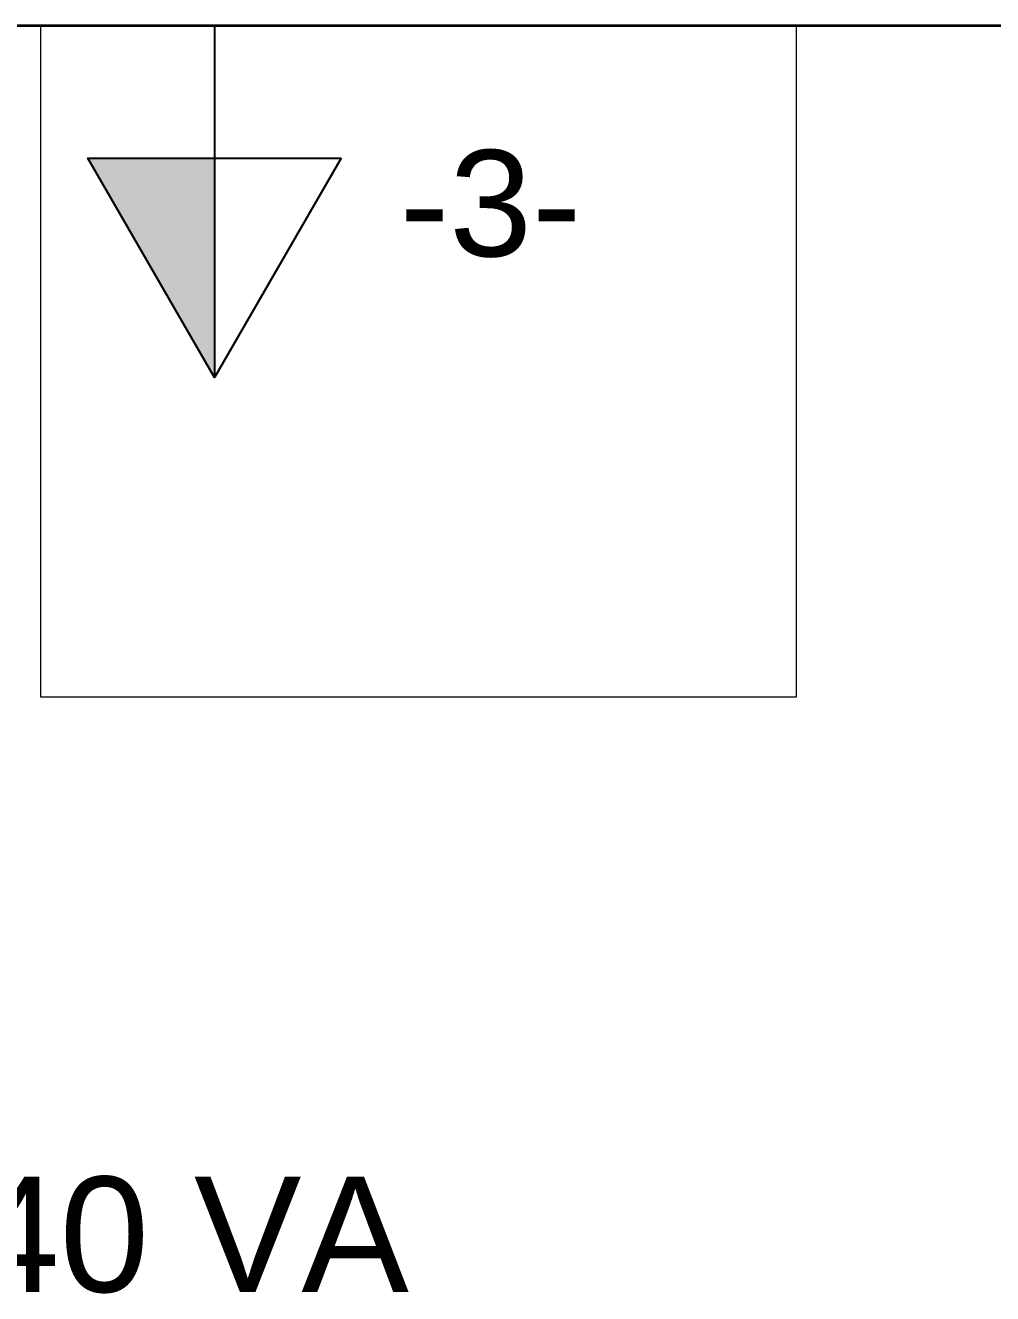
# Model space of a CAD drawing. Header units: metres. Extents: x -182 to 99, y 70 to 113.
# Drawn here: x -4.404 to -3.532, y 92.366 to 93.51 of the extents above; entities that cross this region are included whole.
import ezdxf

# ---------------------------------------------------------------- set-up
doc = ezdxf.new("R2010")
doc.units = ezdxf.units.M
doc.header["$LTSCALE"] = 0.01
doc.layers.add('A-FLOR-CASE', color=3, linetype='Continuous', lineweight=9)
doc.layers.add('A-WALL', color=2, linetype='Continuous', lineweight=9)
doc.layers.add('Elétrica', color=7, linetype='Continuous')
doc.styles.add('Arial', font='arial.ttf', dxfattribs={"height": 0.29506})

# ---------------------------------------------------------------- blocks, each defined once
blk = doc.blocks.new('Plan de travail - P-600 mm-404343-Nivel 4')
at = {"layer": 'A-FLOR-CASE'}
for p, q in [((-1.2005, -0.0191), (-1.2005, -0.625)), ((-0.5189, -0.625), (-0.5189, -0.0191)), ((-1.2005, -0.625), (-0.5189, -0.625))]:
    blk.add_line(p, q, dxfattribs=at)

msp = doc.modelspace()

# ---------------------------------------------------------------- hatches: boundary and pattern name
at = {"layer": 'Elétrica'}
msp.add_hatch(color=256, dxfattribs=at).paths.add_polyline_path([(-4.2334, 93.1927), (-4.2334, 93.3904), (-4.3476, 93.3904)])

# ---------------------------------------------------------------- linework, layer by layer
at = {"layer": 'A-WALL', "color": 7, "lineweight": 35}
msp.add_line((-6.7839, 93.5103), (-2.7636, 93.5103), dxfattribs=at)
at = {"layer": 'Elétrica'}
msp.add_line((-4.2334, 93.5103), (-4.2334, 93.1927), dxfattribs=at)
msp.add_lwpolyline([(-4.1192, 93.3904), (-4.2334, 93.1927), (-4.3476, 93.3904)], close=True, dxfattribs=at)

# ---------------------------------------------------------------- block references
at = {"layer": 'A-FLOR-CASE'}
msp.add_blockref('Plan de travail - P-600 mm-404343-Nivel 4', (-3.1898, 93.5294), dxfattribs=at)

# ---------------------------------------------------------------- texts
at = {"layer": 'Elétrica', "lineweight": 20, "style": 'Arial'}
msp.add_text('-3-', height=0.09589, dxfattribs=at).set_placement((-4.0663, 93.3019))
at = {"layer": 'Elétrica', "lineweight": 20, "insert": (-4.2965, 92.366), "char_height": 0.104025, "width": 0.595396, "attachment_point": 8, "style": 'Arial'}
msp.add_mtext('{\\H0.0275x;\\P\\P}140 VA', dxfattribs=at)

doc.saveas('drawing.dxf')
